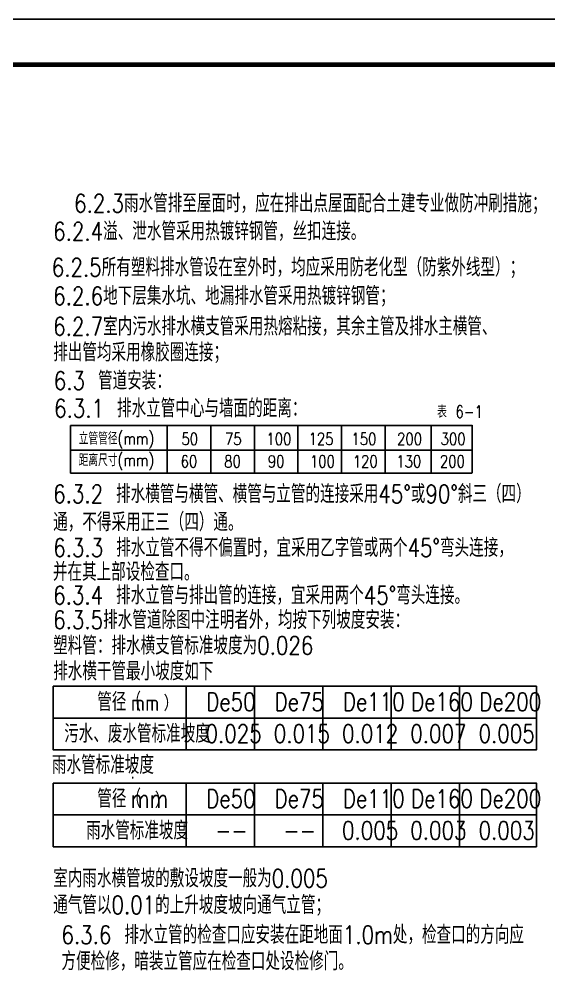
# Model space of a CAD drawing. Extents: x -191212 to 1245715665, y -234495 to 250873.
# Drawn here: x 191990 to 203606, y 183485 to 204433 of the extents above; entities that cross this region are included whole.
import ezdxf

# ---------------------------------------------------------------- set-up
doc = ezdxf.new("R2010")
doc.units = 0
doc.header["$LTSCALE"] = 500
for name, color, linetype in [('PUB_TITLE', 4, 'CONTINUOUS'), ('TWT_TITLE', 7, 'CONTINUOUS'), ('说明图层', 144, 'CONTINUOUS')]:
    doc.layers.add(name, color=color, linetype=linetype)
doc.styles.add('_HZTXT', font='txt.shx', dxfattribs={"width": 0.8, "bigfont": 'hztxt.shx'})
doc.styles.get("Standard").update_dxf_attribs({"font": 'tssdeng.shx', "width": 0.7, "bigfont": 'hztxt.shx'})

msp = doc.modelspace()

# ---------------------------------------------------------------- linework, layer by layer
at = {"layer": 'PUB_TITLE', "color": 7}
for p, q in [((195655.2, 189796.4), (195655.2, 188399.2)), ((197152.2, 189796.4), (197152.2, 188399.2)), ((198649.2, 189796.4), (198649.2, 188399.2)), ((203333.2, 189097.8), (192736.9, 189097.8)), ((195655.2, 187671.5), (195655.2, 186274.3)), ((203333.2, 186972.9), (192736.9, 186972.9))]:
    msp.add_line(p, q, dxfattribs=at)
for points in [[(192736.9, 189796.4), (192736.9, 188399.2), (203333.2, 188399.2), (203333.2, 189796.4)], [(192736.9, 187671.5), (192736.9, 186274.3), (203333.2, 186274.3), (203333.2, 187671.5)]]:
    msp.add_lwpolyline(points, close=True, dxfattribs=at)
at = {"layer": 'TWT_TITLE', "color": 4}
msp.add_lwpolyline([(153538.4, 162433.3), (212938.4, 162433.3), (212938.4, 204433.3), (153538.4, 204433.3)], close=True, dxfattribs=at)
at = {"layer": 'TWT_TITLE', "color": 4, "const_width": 100}
msp.add_lwpolyline([(156038.4, 163433.3), (211938.4, 163433.3), (211938.4, 203433.3), (156038.4, 203433.3)], close=True, dxfattribs=at)
at = {"layer": '说明图层', "color": 7}
for p, q in [((193118.4, 195520.4), (193118.4, 194474.1)), ((193118.4, 195520.4), (201924.6, 195520.4)), ((195238.4, 195520.4), (195238.4, 194474.1)), ((196193.6, 195520.4), (196193.6, 194474.1)), ((197148.8, 195520.4), (197148.8, 194474.1)), ((198103.9, 195520.4), (198103.9, 194474.1)), ((199059.1, 195520.4), (199059.1, 194474.1)), ((200014.3, 195520.4), (200014.3, 194474.1)), ((201023.8, 195520.4), (201023.8, 194474.1)), ((201924.6, 195525), (201924.6, 194478.7)), ((193118.4, 194977.3), (201924.6, 194977.3)), ((193118.4, 194474.1), (201924.6, 194474.1)), ((200146.1, 189796.4), (200146.1, 188399.2)), ((201643.1, 189796.4), (201643.1, 188399.2)), ((197152.2, 187671.5), (197152.2, 186274.3)), ((198649.2, 187671.5), (198649.2, 186274.3)), ((200146.1, 187671.5), (200146.1, 186274.3)), ((201643.1, 187671.5), (201643.1, 186274.3))]:
    msp.add_line(p, q, dxfattribs=at)

# ---------------------------------------------------------------- texts
at = {"layer": 'PUB_TITLE', "color": 7}
for s, height, p in [('）', 336.9, (195156.3, 189255.3)), ('mm', 349.29, (194439.4, 189255.3)), (':', 349.3, (194426.7, 187728.2)), ('）', 336.9, (194963.4, 187130.4))]:
    msp.add_text(s, height=height, dxfattribs=at).set_placement(p)
at = {"layer": '说明图层', "color": 7, "style": '_HZTXT', "width": 0.8}
for s, height, p in [('   6.2.3雨水管排至屋面时，应在排出点屋面配合土建专业做防冲刷措施；', 399.289, (192266.2, 200191.7)), ('6.2.4溢、泄水管采用热镀锌钢管，丝扣连接。', 399.289, (192736.9, 199578)), ('6.2.5所有塑料排水管设在室外时，均应采用防老化型（防紫外线型）；', 399.289, (192705.3, 198788.1)), ('6.2.6地下层集水坑、地漏排水管采用热镀锌钢管；', 399.289, (192736.9, 198160.6)), ('6.2.7室内污水排水横支管采用热熔粘接，其余主管及排水主横管、', 399.289, (192736.9, 197491.2)), ('排出管均采用橡胶圈连接；', 399.289, (192736.9, 196922.4)), ('6.3 管道安装：', 399.29, (192750.9, 196301)), ('6.3.1 排水立管中心与墙面的距离：', 399.289, (192756.6, 195694.1)), ('表 6-1', 266.19, (201155, 195686.9)), ('立管管径(mm)', 266.19, (193296.2, 195099.6)), ('50', 266.19, (195548.7, 195090.3)), ('75', 266.19, (196503.9, 195090.3)), ('100', 266.19, (197411.8, 195090.3)), ('125', 266.19, (198335.5, 195090.3)), ('150', 266.19, (199275, 195090.3)), ('200', 266.19, (200277.3, 195090.3)), ('300', 266.19, (201232.5, 195090.3)), ('距离尺寸(mm)', 266.19, (193296.2, 194624.8)), ('60', 266.19, (195532, 194595.2)), ('80', 266.19, (196487.2, 194595.2)), ('90', 266.19, (197442.3, 194595.2)), ('100', 266.19, (198366, 194595.2)), ('120', 266.19, (199305.5, 194595.2)), ('130', 266.19, (200260.6, 194595.2)), ('200', 266.19, (201215.8, 194595.2)), ('6.3.2 排水横管与横管、横管与立管的连接采用45%%D或90%%D斜三（四）', 399.289, (192736.9, 193815.5)), ('通，不得采用正三（四）通。', 399.289, (192736.9, 193198.5)), ('6.3.3 排水立管不得不偏置时，宜采用乙字管或两个45%%D弯头连接，', 399.289, (192738.7, 192635.8)), ('并在其上部设检查口。', 399.29, (192731.2, 192106.2)), ('6.3.4 排水立管与排出管的连接，宜采用两个45%%D弯头连接。', 399.289, (192736.9, 191593.1)), ('6.3.5排水管道除图中注明者外，均按下列坡度安装：', 399.289, (192736.9, 191053)), ('塑料管：排水横支管标准坡度为0.026', 399.289, (192736.9, 190490.4)), ('排水横干管最小坡度如下', 399.289, (192736.9, 189924.1)), ('管径（', 399.29, (193703.7, 189255.3)), ('De50', 399.29, (196094.6, 189255.3)), ('De75', 399.29, (197591.6, 189255.3)), ('De110', 399.29, (199088.6, 189255.3)), ('De160', 399.29, (200585.6, 189255.3)), ('De200', 399.29, (202082.5, 189255.3)), ('污水、废水管标准坡度', 399.29, (192977.9, 188556.7)), ('0.025', 399.29, (196076.8, 188556.7)), ('0.015', 399.29, (197573.7, 188556.7)), ('0.012', 399.29, (199070.7, 188556.7)), ('0.007', 399.29, (200567.7, 188556.7)), ('0.005', 399.29, (202064.7, 188556.7)), ('雨水管标准坡度', 399.29, (192709.9, 187872.9)), ('管径（', 399.29, (193703.7, 187130.4)), ('De50', 399.29, (196094.6, 187130.4)), ('De75', 399.29, (197591.6, 187130.4)), ('De110', 399.29, (199088.6, 187130.4)), ('De160', 399.29, (200585.6, 187130.4)), ('De200', 399.29, (202082.5, 187130.4)), ('mm', 399.29, (194439.4, 187130.4)), ('雨水管标准坡度', 399.29, (193457.7, 186431.8)), ('0.005', 399.29, (199070.7, 186431.8)), ('0.003', 399.29, (200567.7, 186431.8)), ('0.003', 399.29, (202064.7, 186431.8)), ('--', 399.29, (196289.7, 186431.8)), ('--', 399.29, (197786.7, 186431.8)), ('室内雨水横管坡的敷设坡度一般为0.005', 399.289, (192736.9, 185382.7)), ('通气管以0.01的上升坡度坡向通气立管；', 399.289, (192736.9, 184798.1)), ('6.3.6 排水立管的检查口应安装在距地面1.0m处，检查口的方向应', 399.289, (192917.7, 184144.1)), ('方便检修，暗装立管应在检查口处设检修门。', 399.289, (192919, 183564.4))]:
    msp.add_text(s, height=height, rotation=360, dxfattribs=at).set_placement(p)

doc.saveas('drawing.dxf')
